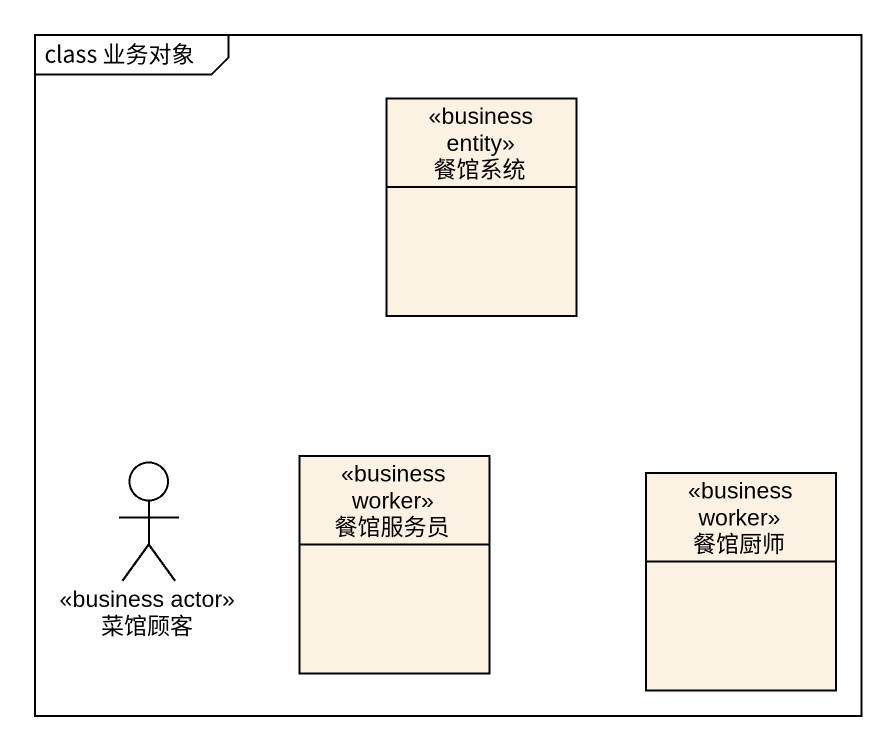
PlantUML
@startuml
mainframe class 业务对象
allowmixing
hide circle
hide empty members
class 餐馆系统 <<business entity>>
actor 菜馆顾客 <<business actor>>
class 餐馆服务员 <<business worker>>
class 餐馆厨师 <<business worker>>
@enduml
